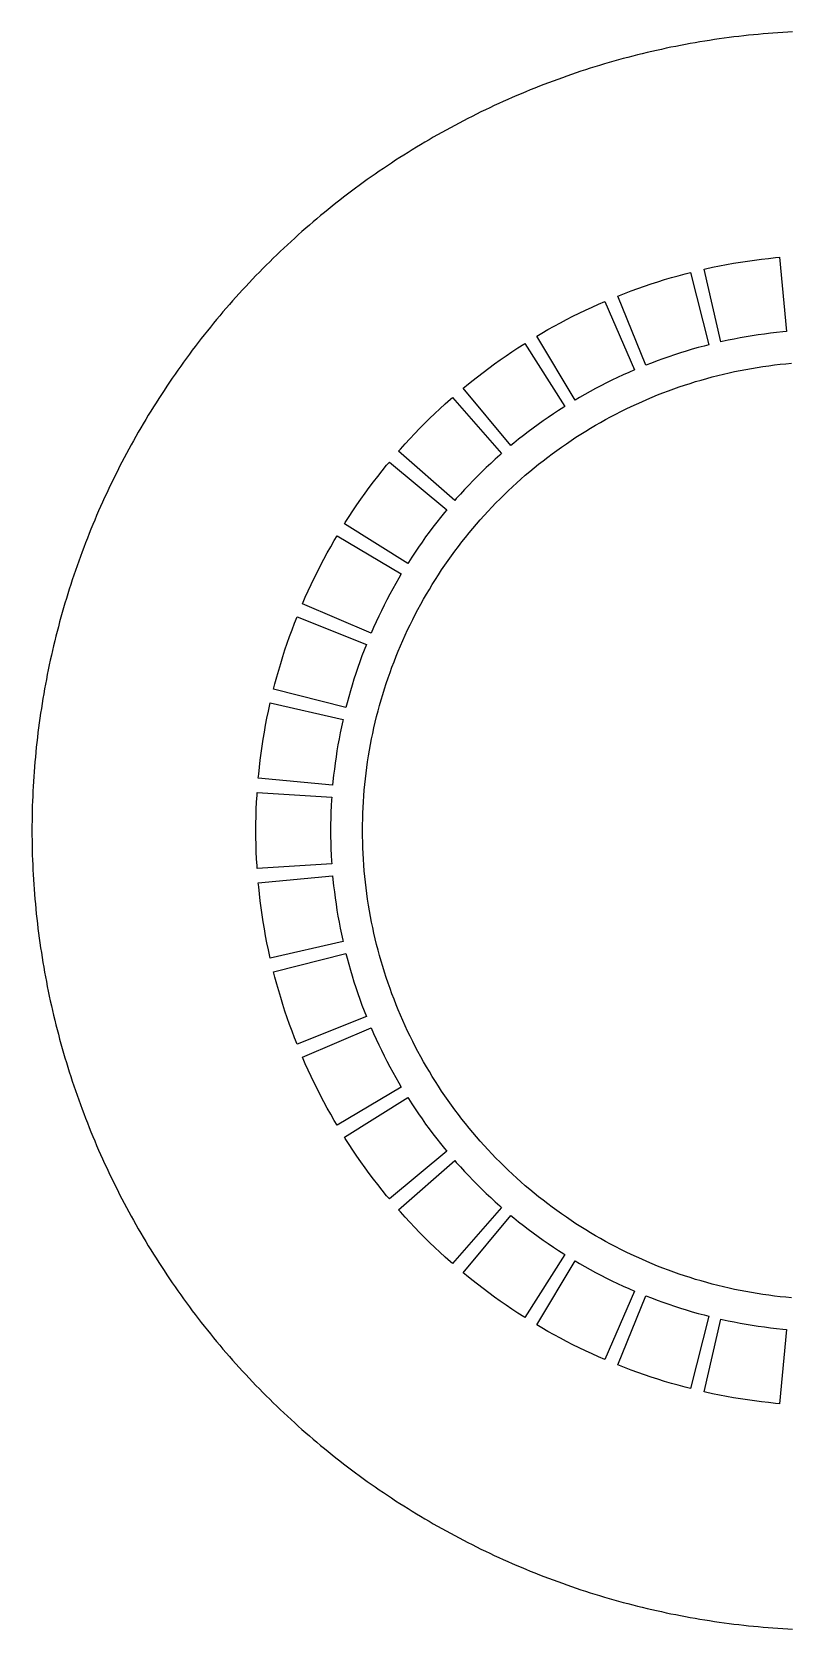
# Model space of a CAD drawing. Header units: metres. Extents: x 0 to 300, y 0 to 300.
# Drawn here: x 0 to 142.2, y 0.2 to 299.8 of the extents above; entities that cross this region are included whole.
import ezdxf

# ---------------------------------------------------------------- set-up
doc = ezdxf.new("R2010")
doc.units = ezdxf.units.M

msp = doc.modelspace()

# ---------------------------------------------------------------- linework, layer by layer
at = {"layer": 'CUT'}
for points in [[(142.6398, 299.8193), (141.7207, 299.7713), (140.8019, 299.7177), (139.8834, 299.6585), (138.9653, 299.5936), (138.0476, 299.523), (137.1304, 299.4469), (136.2137, 299.3651), (135.2974, 299.2777), (134.3818, 299.1847), (133.4667, 299.086), (132.5522, 298.9818), (131.6384, 298.8719), (130.7253, 298.7565), (129.8129, 298.6354), (128.9013, 298.5087), (127.9904, 298.3765), (127.0804, 298.2386), (126.1713, 298.0952), (125.263, 297.9462), (124.3557, 297.7916), (123.4494, 297.6315), (122.544, 297.4658), (121.6397, 297.2946), (120.7365, 297.1178), (119.8343, 296.9355), (118.9333, 296.7476), (118.0335, 296.5542), (117.1348, 296.3553), (116.2374, 296.1509), (115.3413, 295.941), (114.4465, 295.7256), (113.553, 295.5047), (112.6609, 295.2783), (111.7702, 295.0465), (110.8809, 294.8092), (109.9931, 294.5664), (109.1068, 294.3182), (108.222, 294.0646), (107.3389, 293.8055), (106.4573, 293.5411), (105.5774, 293.2712), (104.6991, 292.9959), (103.8226, 292.7153), (102.9477, 292.4292), (102.0747, 292.1378), (101.2035, 291.8411), (100.3341, 291.539), (99.4665, 291.2316), (98.6009, 290.9189), (97.7372, 290.6009), (96.8755, 290.2775), (96.0157, 289.9489), (95.1581, 289.615), (94.3024, 289.2759), (93.4489, 288.9315), (92.5975, 288.5819), (91.7482, 288.2271), (90.9012, 287.8671), (90.0564, 287.5019), (89.2138, 287.1315), (88.3735, 286.7559), (87.5356, 286.3752), (86.7, 285.9894), (85.8667, 285.5984), (85.0359, 285.2023), (84.2076, 284.8012), (83.3817, 284.3949), (82.5583, 283.9836), (81.7375, 283.5673), (80.9192, 283.1459), (80.1035, 282.7196), (79.2905, 282.2882), (78.4801, 281.8518), (77.6724, 281.4105), (76.8675, 280.9642), (76.0653, 280.513), (75.2658, 280.0569), (74.4692, 279.5959), (73.6755, 279.13), (72.8846, 278.6593), (72.0966, 278.1837), (71.3115, 277.7033), (70.5295, 277.2181), (69.7504, 276.728), (68.9743, 276.2332), (68.2013, 275.7337), (67.4313, 275.2294), (66.6645, 274.7204), (65.9008, 274.2068), (65.1402, 273.6884), (64.3829, 273.1654), (63.6288, 272.6377), (62.8779, 272.1054), (62.1303, 271.5686), (61.386, 271.0271), (60.6451, 270.4811), (59.9075, 269.9306), (59.1733, 269.3755), (58.4426, 268.816), (57.7153, 268.252), (56.9914, 267.6835), (56.2711, 267.1106), (55.5543, 266.5333), (54.841, 265.9516), (54.1313, 265.3655), (53.4253, 264.7751), (52.7228, 264.1804), (52.0241, 263.5813), (51.329, 262.978), (50.6376, 262.3705), (49.95, 261.7587), (49.2662, 261.1427), (48.5861, 260.5225), (47.9099, 259.8981), (47.2374, 259.2697), (46.5689, 258.6371), (45.9043, 258.0004), (45.2436, 257.3596), (44.5868, 256.7148), (43.934, 256.066), (43.2852, 255.4132), (42.6404, 254.7564), (41.9996, 254.0957), (41.3629, 253.4311), (40.7303, 252.7626), (40.1019, 252.0901), (39.4775, 251.4139), (38.8573, 250.7338), (38.2413, 250.05), (37.6295, 249.3624), (37.022, 248.671), (36.4187, 247.9759), (35.8196, 247.2772), (35.2249, 246.5747), (34.6345, 245.8687), (34.0484, 245.159), (33.4667, 244.4457), (32.8894, 243.7289), (32.3165, 243.0086), (31.748, 242.2847), (31.184, 241.5574), (30.6245, 240.8267), (30.0694, 240.0925), (29.5189, 239.3549), (28.9729, 238.614), (28.4314, 237.8697), (27.8946, 237.1221), (27.3623, 236.3712), (26.8346, 235.6171), (26.3116, 234.8598), (25.7932, 234.0992), (25.2796, 233.3355), (24.7706, 232.5687), (24.2663, 231.7987), (23.7668, 231.0257), (23.272, 230.2496), (22.7819, 229.4705), (22.2967, 228.6885), (21.8163, 227.9034), (21.3407, 227.1154), (20.87, 226.3245), (20.4041, 225.5308), (19.9431, 224.7342), (19.487, 223.9347), (19.0358, 223.1325), (18.5895, 222.3276), (18.1482, 221.5199), (17.7118, 220.7095), (17.2804, 219.8965), (16.8541, 219.0808), (16.4327, 218.2625), (16.0164, 217.4417), (15.6051, 216.6183), (15.1988, 215.7924), (14.7977, 214.9641), (14.4016, 214.1333), (14.0106, 213.3), (13.6248, 212.4644), (13.2441, 211.6265), (12.8685, 210.7862), (12.4981, 209.9436), (12.1329, 209.0988), (11.7729, 208.2518), (11.4181, 207.4025), (11.0685, 206.5511), (10.7241, 205.6976), (10.385, 204.8419), (10.0511, 203.9843), (9.7225, 203.1245), (9.3991, 202.2628), (9.0811, 201.3991), (8.7684, 200.5335), (8.461, 199.6659), (8.1589, 198.7965), (7.8622, 197.9253), (7.5708, 197.0523), (7.2847, 196.1774), (7.0041, 195.3009), (6.7288, 194.4226), (6.4589, 193.5427), (6.1945, 192.6611), (5.9354, 191.778), (5.6818, 190.8932), (5.4336, 190.0069), (5.1908, 189.1191), (4.9535, 188.2298), (4.7217, 187.3391), (4.4953, 186.447), (4.2744, 185.5535), (4.059, 184.6587), (3.8491, 183.7626), (3.6447, 182.8652), (3.4458, 181.9665), (3.2524, 181.0667), (3.0645, 180.1657), (2.8822, 179.2635), (2.7054, 178.3603), (2.5342, 177.456), (2.3685, 176.5506), (2.2084, 175.6443), (2.0538, 174.737), (1.9048, 173.8287), (1.7614, 172.9196), (1.6235, 172.0096), (1.4913, 171.0987), (1.3646, 170.1871), (1.2435, 169.2747), (1.1281, 168.3616), (1.0182, 167.4478), (0.914, 166.5333), (0.8153, 165.6182), (0.7223, 164.7026), (0.6349, 163.7863), (0.5531, 162.8696), (0.477, 161.9524), (0.4064, 161.0347), (0.3415, 160.1166), (0.2823, 159.1981), (0.2287, 158.2793), (0.1807, 157.3602), (0.1383, 156.4407), (0.1016, 155.5211), (0.0706, 154.6012), (0.0452, 153.6812), (0.0254, 152.761), (0.0113, 151.8407), (0.0028, 150.9204), (0, 150), (0.0028, 149.0796), (0.0113, 148.1593), (0.0254, 147.239), (0.0452, 146.3188), (0.0706, 145.3988), (0.1016, 144.4789), (0.1383, 143.5593), (0.1807, 142.6398), (0.2287, 141.7207), (0.2823, 140.8019), (0.3415, 139.8834), (0.4064, 138.9653), (0.477, 138.0476), (0.5531, 137.1304), (0.6349, 136.2137), (0.7223, 135.2974), (0.8153, 134.3818), (0.914, 133.4667), (1.0182, 132.5522), (1.1281, 131.6384), (1.2435, 130.7253), (1.3646, 129.8129), (1.4913, 128.9013), (1.6235, 127.9904), (1.7614, 127.0804), (1.9048, 126.1713), (2.0538, 125.263), (2.2084, 124.3557), (2.3685, 123.4494), (2.5342, 122.544), (2.7054, 121.6397), (2.8822, 120.7365), (3.0645, 119.8343), (3.2524, 118.9333), (3.4458, 118.0335), (3.6447, 117.1348), (3.8491, 116.2374), (4.059, 115.3413), (4.2744, 114.4465), (4.4953, 113.553), (4.7217, 112.6609), (4.9535, 111.7702), (5.1908, 110.8809), (5.4336, 109.9931), (5.6818, 109.1068), (5.9354, 108.222), (6.1945, 107.3389), (6.4589, 106.4573), (6.7288, 105.5774), (7.0041, 104.6991), (7.2847, 103.8226), (7.5708, 102.9477), (7.8622, 102.0747), (8.1589, 101.2035), (8.461, 100.3341), (8.7684, 99.4665), (9.0811, 98.6009), (9.3991, 97.7372), (9.7225, 96.8755), (10.0511, 96.0157), (10.385, 95.1581), (10.7241, 94.3024), (11.0685, 93.4489), (11.4181, 92.5975), (11.7729, 91.7482), (12.1329, 90.9012), (12.4981, 90.0564), (12.8685, 89.2138), (13.2441, 88.3735), (13.6248, 87.5356), (14.0106, 86.7), (14.4016, 85.8667), (14.7977, 85.0359), (15.1988, 84.2076), (15.6051, 83.3817), (16.0164, 82.5583), (16.4327, 81.7375), (16.8541, 80.9192), (17.2804, 80.1035), (17.7118, 79.2905), (18.1482, 78.4801), (18.5895, 77.6724), (19.0358, 76.8675), (19.487, 76.0653), (19.9431, 75.2658), (20.4041, 74.4692), (20.87, 73.6755), (21.3407, 72.8846), (21.8163, 72.0966), (22.2967, 71.3115), (22.7819, 70.5295), (23.272, 69.7504), (23.7668, 68.9743), (24.2663, 68.2013), (24.7706, 67.4313), (25.2796, 66.6645), (25.7932, 65.9008), (26.3116, 65.1402), (26.8346, 64.3829), (27.3623, 63.6288), (27.8946, 62.8779), (28.4314, 62.1303), (28.9729, 61.386), (29.5189, 60.6451), (30.0694, 59.9075), (30.6245, 59.1733), (31.184, 58.4426), (31.748, 57.7153), (32.3165, 56.9914), (32.8894, 56.2711), (33.4667, 55.5543), (34.0484, 54.841), (34.6345, 54.1313), (35.2249, 53.4253), (35.8196, 52.7228), (36.4187, 52.0241), (37.022, 51.329), (37.6295, 50.6376), (38.2413, 49.95), (38.8573, 49.2662), (39.4775, 48.5861), (40.1019, 47.9099), (40.7303, 47.2374), (41.3629, 46.5689), (41.9996, 45.9043), (42.6404, 45.2436), (43.2852, 44.5868), (43.934, 43.934), (44.5868, 43.2852), (45.2436, 42.6404), (45.9043, 41.9996), (46.5689, 41.3629), (47.2374, 40.7303), (47.9099, 40.1019), (48.5861, 39.4775), (49.2662, 38.8573), (49.95, 38.2413), (50.6376, 37.6295), (51.329, 37.022), (52.0241, 36.4187), (52.7228, 35.8196), (53.4253, 35.2249), (54.1313, 34.6345), (54.841, 34.0484), (55.5543, 33.4667), (56.2711, 32.8894), (56.9914, 32.3165), (57.7153, 31.748), (58.4426, 31.184), (59.1733, 30.6245), (59.9075, 30.0694), (60.6451, 29.5189), (61.386, 28.9729), (62.1303, 28.4314), (62.8779, 27.8946), (63.6288, 27.3623), (64.3829, 26.8346), (65.1402, 26.3116), (65.9008, 25.7932), (66.6645, 25.2796), (67.4313, 24.7706), (68.2013, 24.2663), (68.9743, 23.7668), (69.7504, 23.272), (70.5295, 22.7819), (71.3115, 22.2967), (72.0966, 21.8163), (72.8846, 21.3407), (73.6755, 20.87), (74.4692, 20.4041), (75.2658, 19.9431), (76.0653, 19.487), (76.8675, 19.0358), (77.6724, 18.5895), (78.4801, 18.1482), (79.2905, 17.7118), (80.1035, 17.2804), (80.9192, 16.8541), (81.7375, 16.4327), (82.5583, 16.0164), (83.3817, 15.6051), (84.2076, 15.1988), (85.0359, 14.7977), (85.8667, 14.4016), (86.7, 14.0106), (87.5356, 13.6248), (88.3735, 13.2441), (89.2138, 12.8685), (90.0564, 12.4981), (90.9012, 12.1329), (91.7482, 11.7729), (92.5975, 11.4181), (93.4489, 11.0685), (94.3024, 10.7241), (95.1581, 10.385), (96.0157, 10.0511), (96.8755, 9.7225), (97.7372, 9.3991), (98.6009, 9.0811), (99.4665, 8.7684), (100.3341, 8.461), (101.2035, 8.1589), (102.0747, 7.8622), (102.9477, 7.5708), (103.8226, 7.2847), (104.6991, 7.0041), (105.5774, 6.7288), (106.4573, 6.4589), (107.3389, 6.1945), (108.222, 5.9354), (109.1068, 5.6818), (109.9931, 5.4336), (110.8809, 5.1908), (111.7702, 4.9535), (112.6609, 4.7217), (113.553, 4.4953), (114.4465, 4.2744), (115.3413, 4.059), (116.2374, 3.8491), (117.1348, 3.6447), (118.0335, 3.4458), (118.9333, 3.2524), (119.8343, 3.0645), (120.7365, 2.8822), (121.6397, 2.7054), (122.544, 2.5342), (123.4494, 2.3685), (124.3557, 2.2084), (125.263, 2.0538), (126.1713, 1.9048), (127.0804, 1.7614), (127.9904, 1.6235), (128.9013, 1.4913), (129.8129, 1.3646), (130.7253, 1.2435), (131.6384, 1.1281), (132.5522, 1.0182), (133.4667, 0.914), (134.3818, 0.8153), (135.2974, 0.7223), (136.2137, 0.6349), (137.1304, 0.5531), (138.0476, 0.477), (138.9653, 0.4064), (139.8834, 0.3415), (140.8019, 0.2823), (141.7207, 0.2287), (142.6398, 0.1807)], [(142.4498, 62.3245), (141.3745, 62.4237), (140.3004, 62.5362), (139.2279, 62.6618), (138.1569, 62.8006), (137.0877, 62.9525), (136.0205, 63.1175), (134.9554, 63.2956), (133.8925, 63.4867), (132.8321, 63.6909), (131.7742, 63.9081), (130.7191, 64.1382), (129.6669, 64.3813), (128.6177, 64.6372), (127.5718, 64.9061), (126.5293, 65.1877), (125.4903, 65.4821), (124.4549, 65.7893), (123.4235, 66.1091), (122.396, 66.4415), (121.3727, 66.7866), (120.3537, 67.1441), (119.3392, 67.5142), (118.3292, 67.8966), (117.3241, 68.2915), (116.3239, 68.6986), (115.3287, 69.118), (114.3388, 69.5495), (113.3542, 69.9932), (112.3752, 70.4489), (111.4018, 70.9166), (110.4342, 71.3963), (109.4726, 71.8877), (108.5171, 72.3909), (107.5678, 72.9058), (106.625, 73.4323), (105.6886, 73.9704), (104.759, 74.5199), (103.8361, 75.0807), (102.9202, 75.6529), (102.0114, 76.2362), (101.1098, 76.8307), (100.2156, 77.4361), (99.3289, 78.0525), (98.4498, 78.6798), (97.5785, 79.3177), (96.715, 79.9664), (95.8596, 80.6255), (95.0124, 81.2951), (94.1734, 81.9751), (93.3428, 82.6653), (92.5208, 83.3656), (91.7074, 84.076), (90.9028, 84.7963), (90.1071, 85.5264), (89.3204, 86.2663), (88.5429, 87.0157), (87.7746, 87.7746), (87.0157, 88.5429), (86.2663, 89.3204), (85.5264, 90.1071), (84.7963, 90.9028), (84.076, 91.7074), (83.3656, 92.5208), (82.6653, 93.3428), (81.9751, 94.1734), (81.2951, 95.0124), (80.6255, 95.8596), (79.9664, 96.715), (79.3177, 97.5785), (78.6798, 98.4498), (78.0525, 99.3289), (77.4361, 100.2156), (76.8307, 101.1098), (76.2362, 102.0114), (75.6529, 102.9202), (75.0807, 103.8361), (74.5199, 104.759), (73.9704, 105.6886), (73.4323, 106.625), (72.9058, 107.5678), (72.3909, 108.5171), (71.8877, 109.4726), (71.3963, 110.4342), (70.9166, 111.4018), (70.4489, 112.3752), (69.9932, 113.3542), (69.5495, 114.3388), (69.118, 115.3287), (68.6986, 116.3239), (68.2915, 117.3241), (67.8966, 118.3292), (67.5142, 119.3392), (67.1441, 120.3537), (66.7866, 121.3727), (66.4415, 122.396), (66.1091, 123.4235), (65.7893, 124.4549), (65.4821, 125.4903), (65.1877, 126.5293), (64.9061, 127.5718), (64.6372, 128.6177), (64.3813, 129.6669), (64.1382, 130.7191), (63.9081, 131.7742), (63.6909, 132.8321), (63.4867, 133.8925), (63.2956, 134.9554), (63.1175, 136.0205), (62.9525, 137.0877), (62.8006, 138.1569), (62.6618, 139.2279), (62.5362, 140.3004), (62.4237, 141.3745), (62.3245, 142.4498), (62.2384, 143.5263), (62.1656, 144.6038), (62.106, 145.682), (62.0596, 146.761), (62.0265, 147.8404), (62.0066, 148.9201), (62, 150), (62.0066, 151.0799), (62.0265, 152.1596), (62.0596, 153.239), (62.106, 154.318), (62.1656, 155.3962), (62.2384, 156.4737), (62.3245, 157.5502), (62.4237, 158.6255), (62.5362, 159.6996), (62.6618, 160.7721), (62.8006, 161.8431), (62.9525, 162.9123), (63.1175, 163.9795), (63.2956, 165.0446), (63.4867, 166.1075), (63.6909, 167.1679), (63.9081, 168.2258), (64.1382, 169.2809), (64.3813, 170.3331), (64.6372, 171.3823), (64.9061, 172.4282), (65.1877, 173.4707), (65.4821, 174.5097), (65.7893, 175.5451), (66.1091, 176.5765), (66.4415, 177.604), (66.7866, 178.6273), (67.1441, 179.6463), (67.5142, 180.6608), (67.8966, 181.6708), (68.2915, 182.6759), (68.6986, 183.6761), (69.118, 184.6713), (69.5495, 185.6612), (69.9932, 186.6458), (70.4489, 187.6248), (70.9166, 188.5982), (71.3963, 189.5658), (71.8877, 190.5274), (72.3909, 191.4829), (72.9058, 192.4322), (73.4323, 193.375), (73.9704, 194.3114), (74.5199, 195.241), (75.0807, 196.1639), (75.6529, 197.0798), (76.2362, 197.9886), (76.8307, 198.8902), (77.4361, 199.7844), (78.0525, 200.6711), (78.6798, 201.5502), (79.3177, 202.4215), (79.9664, 203.285), (80.6255, 204.1404), (81.2951, 204.9876), (81.9751, 205.8266), (82.6653, 206.6572), (83.3656, 207.4792), (84.076, 208.2926), (84.7963, 209.0972), (85.5264, 209.8929), (86.2663, 210.6796), (87.0157, 211.4571), (87.7746, 212.2254), (88.5429, 212.9843), (89.3204, 213.7337), (90.1071, 214.4736), (90.9028, 215.2037), (91.7074, 215.924), (92.5208, 216.6344), (93.3428, 217.3347), (94.1734, 218.0249), (95.0124, 218.7049), (95.8596, 219.3745), (96.715, 220.0336), (97.5785, 220.6823), (98.4498, 221.3202), (99.3289, 221.9475), (100.2156, 222.5639), (101.1098, 223.1693), (102.0114, 223.7638), (102.9202, 224.3471), (103.8361, 224.9193), (104.759, 225.4801), (105.6886, 226.0296), (106.625, 226.5677), (107.5678, 227.0942), (108.5171, 227.6091), (109.4726, 228.1123), (110.4342, 228.6037), (111.4018, 229.0834), (112.3752, 229.5511), (113.3542, 230.0068), (114.3388, 230.4505), (115.3287, 230.882), (116.3239, 231.3014), (117.3241, 231.7085), (118.3292, 232.1034), (119.3392, 232.4858), (120.3537, 232.8559), (121.3727, 233.2134), (122.396, 233.5585), (123.4235, 233.8909), (124.4549, 234.2107), (125.4903, 234.5179), (126.5293, 234.8123), (127.5718, 235.0939), (128.6177, 235.3628), (129.6669, 235.6187), (130.7191, 235.8618), (131.7742, 236.0919), (132.8321, 236.3091), (133.8925, 236.5133), (134.9554, 236.7044), (136.0205, 236.8825), (137.0877, 237.0475), (138.1569, 237.1994), (139.2279, 237.3382), (140.3004, 237.4638), (141.3745, 237.5763), (142.4498, 237.6755)]]:
    msp.add_lwpolyline(points, dxfattribs=at)
for points in [[(118.3324, 238.5051), (117.2486, 238.1099), (116.1699, 237.7013), (115.0962, 237.2796), (115.0929, 237.2782), (109.894, 250.2771), (109.8977, 250.2787), (111.1313, 250.7632), (112.3708, 251.2326), (113.6159, 251.6868), (114.8665, 252.1256), (116.1224, 252.549), (117.3834, 252.9571), (118.6493, 253.3496), (119.9199, 253.7265), (121.195, 254.0878), (122.4745, 254.4335), (123.5054, 254.6984), (126.9399, 241.1264), (126.0426, 240.8958), (124.929, 240.595), (123.8191, 240.2805), (122.7132, 239.9524), (121.6114, 239.6108), (120.5139, 239.2556), (119.4208, 238.8871), (118.3324, 238.5051)], [(132.7943, 242.4119), (131.6615, 242.1938), (130.5315, 241.9618), (129.4045, 241.716), (129.1762, 241.6633), (126.0748, 255.3152), (126.3371, 255.3758), (127.632, 255.6583), (128.9302, 255.9248), (130.2317, 256.1754), (131.5361, 256.41), (132.8433, 256.6286), (134.1531, 256.8311), (135.4653, 257.0175), (136.7796, 257.1878), (138.096, 257.342), (139.4141, 257.48), (140.2101, 257.5534), (141.4791, 243.6113), (140.7864, 243.5474), (139.6391, 243.4273), (138.4934, 243.2931), (137.3494, 243.1448), (136.2073, 242.9826), (135.0673, 242.8063), (133.9296, 242.6161), (132.7943, 242.4119)], [(105.6887, 232.9006), (104.6747, 232.3506), (103.6676, 231.7882), (102.6674, 231.2134), (101.8699, 230.7421), (94.7016, 242.7675), (95.6179, 243.3091), (96.767, 243.9694), (97.9242, 244.6156), (99.0892, 245.2475), (100.2618, 245.8651), (101.442, 246.4682), (102.6294, 247.0568), (103.824, 247.6308), (105.0256, 248.1901), (106.2339, 248.7347), (107.4489, 249.2643), (107.4526, 249.2659), (112.968, 236.3981), (112.9647, 236.3967), (111.9073, 235.9357), (110.8556, 235.4618), (109.8098, 234.975), (108.7701, 234.4754), (107.7365, 233.9631), (106.7094, 233.4381), (105.6887, 232.9006)], [(94.0043, 225.5015), (93.082, 224.8087), (92.1682, 224.1046), (91.2632, 223.3893), (90.367, 222.663), (89.832, 222.2184), (80.8708, 232.9743), (81.4855, 233.4851), (82.5152, 234.3196), (83.555, 235.1414), (84.6048, 235.9504), (85.6645, 236.7464), (86.7338, 237.5294), (87.8127, 238.2992), (88.901, 239.0556), (89.9984, 239.7987), (91.1049, 240.5283), (92.2203, 241.2442), (92.4485, 241.3868), (99.9089, 229.5403), (99.7102, 229.4162), (98.7395, 228.7931), (97.7764, 228.1581), (96.8212, 227.5114), (95.874, 226.853), (94.935, 226.183), (94.0043, 225.5015)], [(82.7213, 215.6474), (81.9208, 214.8168), (81.1305, 213.9765), (80.3506, 213.1265), (79.5812, 212.2671), (79.2753, 211.9169), (68.7419, 221.1385), (69.0933, 221.5409), (69.9773, 222.5284), (70.8733, 223.5049), (71.7813, 224.4704), (72.7011, 225.4246), (73.6325, 226.3675), (74.5754, 227.2989), (75.5296, 228.2187), (76.4951, 229.1267), (77.4716, 230.0227), (78.4591, 230.9067), (78.8615, 231.2581), (88.0831, 220.7247), (87.7329, 220.4188), (86.8735, 219.6494), (86.0235, 218.8695), (85.1832, 218.0792), (84.3526, 217.2787), (83.532, 216.468), (82.7213, 215.6474)], [(72.4886, 203.1788), (71.8419, 202.2236), (71.2069, 201.2605), (70.5838, 200.2898), (70.4597, 200.0911), (58.6132, 207.5515), (58.7558, 207.7797), (59.4717, 208.8951), (60.2013, 210.0016), (60.9444, 211.099), (61.7008, 212.1873), (62.4706, 213.2662), (63.2536, 214.3355), (64.0496, 215.3952), (64.8586, 216.445), (65.6804, 217.4848), (66.5149, 218.5145), (67.0257, 219.1292), (77.7816, 210.168), (77.337, 209.633), (76.6107, 208.7368), (75.8954, 207.8318), (75.1913, 206.918), (74.4985, 205.9957), (73.817, 205.065), (73.147, 204.126), (72.4886, 203.1788)], [(65.025, 190.1902), (64.5382, 189.1444), (64.0643, 188.0927), (63.6033, 187.0353), (63.6019, 187.032), (50.7341, 192.5474), (50.7357, 192.5511), (51.2653, 193.7661), (51.8099, 194.9744), (52.3692, 196.176), (52.9432, 197.3706), (53.5318, 198.558), (54.1349, 199.7382), (54.7525, 200.9108), (55.3844, 202.0758), (56.0306, 203.233), (56.6909, 204.3821), (57.2325, 205.2984), (69.2579, 198.1301), (68.7866, 197.3326), (68.2118, 196.3324), (67.6494, 195.3253), (67.0994, 194.3113), (66.5619, 193.2906), (66.0369, 192.2635), (65.5246, 191.2299), (65.025, 190.1902)], [(60.0476, 177.2868), (59.7195, 176.1809), (59.405, 175.071), (59.1042, 173.9574), (58.8736, 173.0601), (45.3016, 176.4946), (45.5665, 177.5255), (45.9122, 178.805), (46.2735, 180.0801), (46.6504, 181.3507), (47.0429, 182.6166), (47.451, 183.8776), (47.8744, 185.1335), (48.3132, 186.3841), (48.7674, 187.6292), (49.2368, 188.8687), (49.7213, 190.1023), (49.7229, 190.106), (62.7218, 184.9071), (62.7204, 184.9038), (62.2987, 183.8301), (61.8901, 182.7514), (61.4949, 181.6676), (61.1129, 180.5792), (60.7444, 179.4861), (60.3892, 178.3886), (60.0476, 177.2868)], [(57.0174, 163.7927), (56.8552, 162.6506), (56.7069, 161.5066), (56.5727, 160.3609), (56.4526, 159.2136), (56.3887, 158.5209), (42.4466, 159.7899), (42.52, 160.5859), (42.658, 161.904), (42.8122, 163.2204), (42.9825, 164.5347), (43.1689, 165.8469), (43.3714, 167.1567), (43.59, 168.4639), (43.8246, 169.7683), (44.0752, 171.0698), (44.3417, 172.368), (44.6242, 173.6629), (44.6848, 173.9252), (58.3367, 170.8238), (58.284, 170.5955), (58.0382, 169.4685), (57.8062, 168.3385), (57.5881, 167.2057), (57.3839, 166.0704), (57.1937, 164.9327), (57.0174, 163.7927)], [(56.0071, 148.8465), (56.0283, 147.6931), (56.0637, 146.5401), (56.1132, 145.3876), (56.1769, 144.2359), (56.2083, 143.7719), (42.2393, 142.8444), (42.2032, 143.3774), (42.1301, 144.7007), (42.0732, 146.0248), (42.0325, 147.3495), (42.0081, 148.6747), (42, 150), (42.0081, 151.3253), (42.0325, 152.6505), (42.0732, 153.9752), (42.1301, 155.2993), (42.2032, 156.6226), (42.2393, 157.1556), (56.2083, 156.2281), (56.1769, 155.7641), (56.1132, 154.6124), (56.0637, 153.4599), (56.0283, 152.3069), (56.0071, 151.1535), (56, 150), (56.0071, 148.8465)], [(57.5881, 132.7943), (57.8062, 131.6615), (58.0382, 130.5315), (58.284, 129.4045), (58.3367, 129.1762), (44.6848, 126.0748), (44.6242, 126.3371), (44.3417, 127.632), (44.0752, 128.9302), (43.8246, 130.2317), (43.59, 131.5361), (43.3714, 132.8433), (43.1689, 134.1531), (42.9825, 135.4653), (42.8122, 136.7796), (42.658, 138.096), (42.52, 139.4141), (42.4466, 140.2101), (56.3887, 141.4791), (56.4526, 140.7864), (56.5727, 139.6391), (56.7069, 138.4934), (56.8552, 137.3494), (57.0174, 136.2073), (57.1937, 135.0673), (57.3839, 133.9296), (57.5881, 132.7943)], [(61.4949, 118.3324), (61.8901, 117.2486), (62.2987, 116.1699), (62.7204, 115.0962), (62.7218, 115.0929), (49.7229, 109.894), (49.7213, 109.8977), (49.2368, 111.1313), (48.7674, 112.3708), (48.3132, 113.6159), (47.8744, 114.8665), (47.451, 116.1224), (47.0429, 117.3834), (46.6504, 118.6493), (46.2735, 119.9199), (45.9122, 121.195), (45.5665, 122.4745), (45.3016, 123.5054), (58.8736, 126.9399), (59.1042, 126.0426), (59.405, 124.929), (59.7195, 123.8191), (60.0476, 122.7132), (60.3892, 121.6114), (60.7444, 120.5139), (61.1129, 119.4208), (61.4949, 118.3324)], [(67.0994, 105.6887), (67.6494, 104.6747), (68.2118, 103.6676), (68.7866, 102.6674), (69.2579, 101.8699), (57.2325, 94.7016), (56.6909, 95.6179), (56.0306, 96.767), (55.3844, 97.9242), (54.7525, 99.0892), (54.1349, 100.2618), (53.5318, 101.442), (52.9432, 102.6294), (52.3692, 103.824), (51.8099, 105.0256), (51.2653, 106.2339), (50.7357, 107.4489), (50.7341, 107.4526), (63.6019, 112.968), (63.6033, 112.9647), (64.0643, 111.9073), (64.5382, 110.8556), (65.025, 109.8098), (65.5246, 108.7701), (66.0369, 107.7365), (66.5619, 106.7094), (67.0994, 105.6887)], [(74.4985, 94.0043), (75.1913, 93.082), (75.8954, 92.1682), (76.6107, 91.2632), (77.337, 90.367), (77.7816, 89.832), (67.0257, 80.8708), (66.5149, 81.4855), (65.6804, 82.5152), (64.8586, 83.555), (64.0496, 84.6048), (63.2536, 85.6645), (62.4706, 86.7338), (61.7008, 87.8127), (60.9444, 88.901), (60.2013, 89.9984), (59.4717, 91.1049), (58.7558, 92.2203), (58.6132, 92.4485), (70.4597, 99.9089), (70.5838, 99.7102), (71.2069, 98.7395), (71.8419, 97.7764), (72.4886, 96.8212), (73.147, 95.874), (73.817, 94.935), (74.4985, 94.0043)], [(84.3526, 82.7213), (85.1832, 81.9208), (86.0235, 81.1305), (86.8735, 80.3506), (87.7329, 79.5812), (88.0831, 79.2753), (78.8615, 68.7419), (78.4591, 69.0933), (77.4716, 69.9773), (76.4951, 70.8733), (75.5296, 71.7813), (74.5754, 72.7011), (73.6325, 73.6325), (72.7011, 74.5754), (71.7813, 75.5296), (70.8733, 76.4951), (69.9773, 77.4716), (69.0933, 78.4591), (68.7419, 78.8615), (79.2753, 88.0831), (79.5812, 87.7329), (80.3506, 86.8735), (81.1305, 86.0235), (81.9208, 85.1832), (82.7213, 84.3526), (83.532, 83.532), (84.3526, 82.7213)], [(96.8212, 72.4886), (97.7764, 71.8419), (98.7395, 71.2069), (99.7102, 70.5838), (99.9089, 70.4597), (92.4485, 58.6132), (92.2203, 58.7558), (91.1049, 59.4717), (89.9984, 60.2013), (88.901, 60.9444), (87.8127, 61.7008), (86.7338, 62.4706), (85.6645, 63.2536), (84.6048, 64.0496), (83.555, 64.8586), (82.5152, 65.6804), (81.4855, 66.5149), (80.8708, 67.0257), (89.832, 77.7816), (90.367, 77.337), (91.2632, 76.6107), (92.1682, 75.8954), (93.082, 75.1913), (94.0043, 74.4985), (94.935, 73.817), (95.874, 73.147), (96.8212, 72.4886)], [(109.8098, 65.025), (110.8556, 64.5382), (111.9073, 64.0643), (112.9647, 63.6033), (112.968, 63.6019), (107.4526, 50.7341), (107.4489, 50.7357), (106.2339, 51.2653), (105.0256, 51.8099), (103.824, 52.3692), (102.6294, 52.9432), (101.442, 53.5318), (100.2618, 54.1349), (99.0892, 54.7525), (97.9242, 55.3844), (96.767, 56.0306), (95.6179, 56.6909), (94.7016, 57.2325), (101.8699, 69.2579), (102.6674, 68.7866), (103.6676, 68.2118), (104.6747, 67.6494), (105.6887, 67.0994), (106.7094, 66.5619), (107.7365, 66.0369), (108.7701, 65.5246), (109.8098, 65.025)], [(122.7132, 60.0476), (123.8191, 59.7195), (124.929, 59.405), (126.0426, 59.1042), (126.9399, 58.8736), (123.5054, 45.3016), (122.4745, 45.5665), (121.195, 45.9122), (119.9199, 46.2735), (118.6493, 46.6504), (117.3834, 47.0429), (116.1224, 47.451), (114.8665, 47.8744), (113.6159, 48.3132), (112.3708, 48.7674), (111.1313, 49.2368), (109.8977, 49.7213), (109.894, 49.7229), (115.0929, 62.7218), (115.0962, 62.7204), (116.1699, 62.2987), (117.2486, 61.8901), (118.3324, 61.4949), (119.4208, 61.1129), (120.5139, 60.7444), (121.6114, 60.3892), (122.7132, 60.0476)], [(136.2073, 57.0174), (137.3494, 56.8552), (138.4934, 56.7069), (139.6391, 56.5727), (140.7864, 56.4526), (141.4791, 56.3887), (140.2101, 42.4466), (139.4141, 42.52), (138.096, 42.658), (136.7796, 42.8122), (135.4653, 42.9825), (134.1531, 43.1689), (132.8433, 43.3714), (131.5361, 43.59), (130.2317, 43.8246), (128.9302, 44.0752), (127.632, 44.3417), (126.3371, 44.6242), (126.0748, 44.6848), (129.1762, 58.3367), (129.4045, 58.284), (130.5315, 58.0382), (131.6615, 57.8062), (132.7943, 57.5881), (133.9296, 57.3839), (135.0673, 57.1937), (136.2073, 57.0174)]]:
    msp.add_lwpolyline(points, close=True, dxfattribs=at)

doc.saveas('drawing.dxf')
